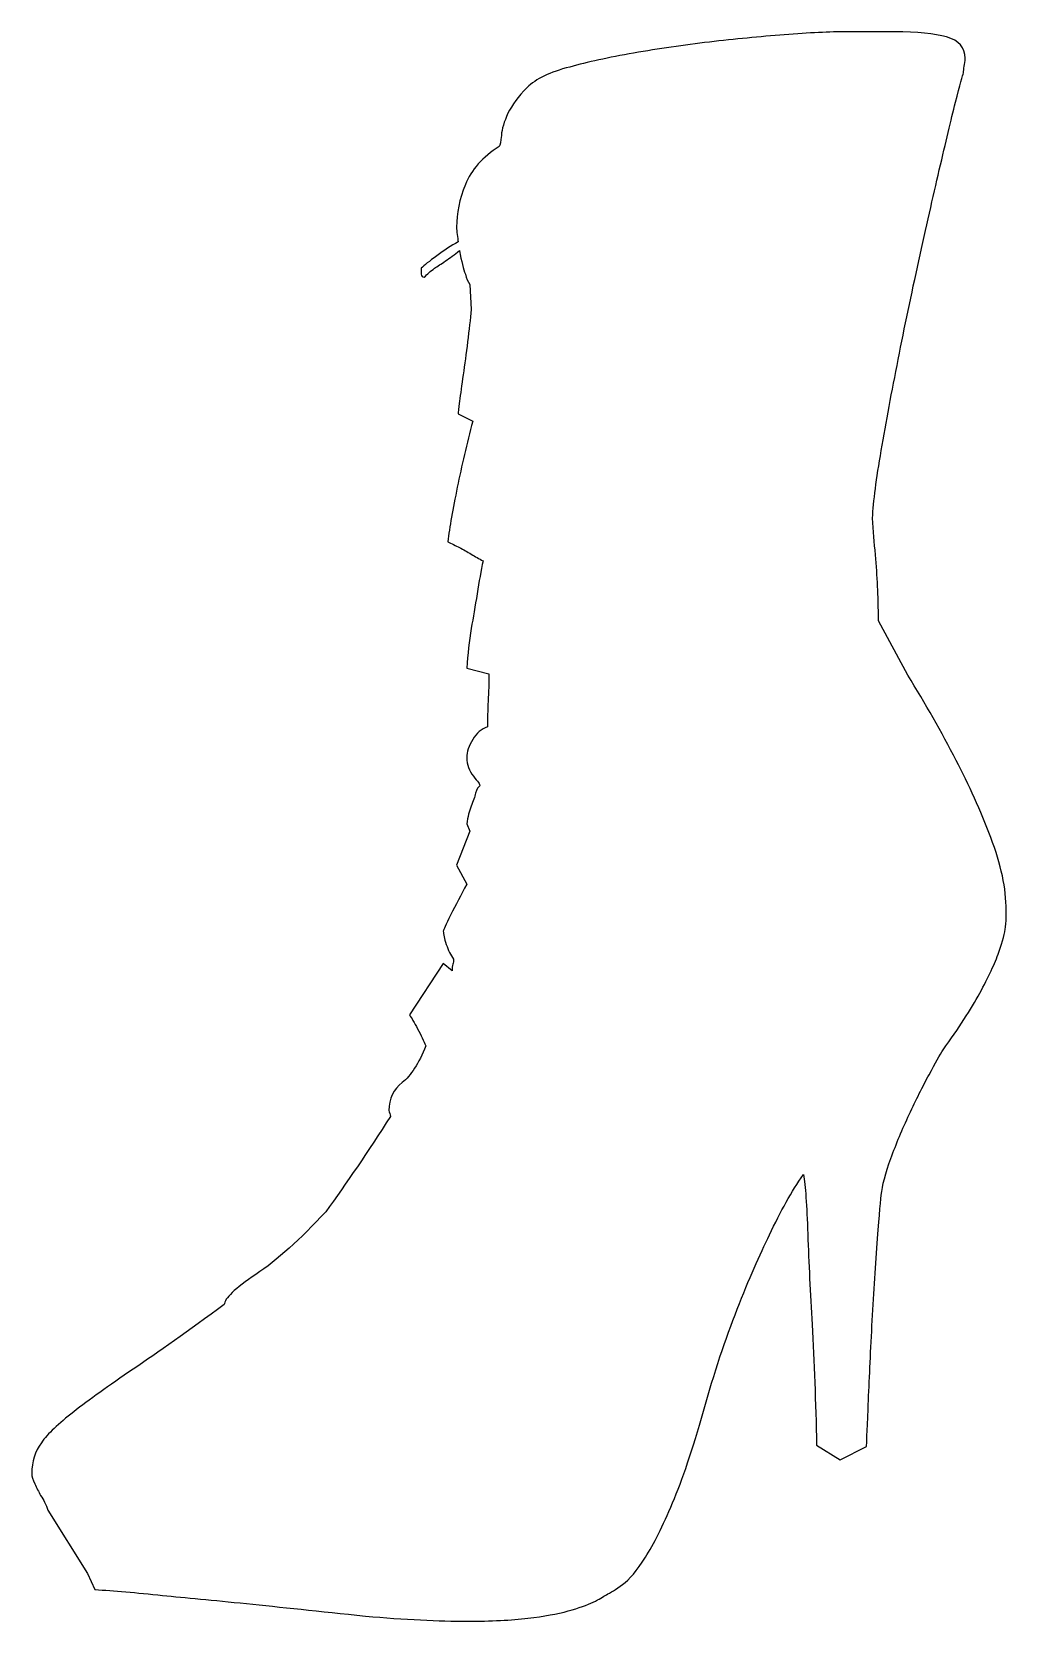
# Model space of a CAD drawing. Header units: centimetres. Extents: x -4.7 to 4.7, y -7.6 to 7.6.
import ezdxf

# ---------------------------------------------------------------- set-up
doc = ezdxf.new("R2010")
doc.units = ezdxf.units.CM
doc.header["$MEASUREMENT"] = 0
doc.layers.add('Camada 1', color=7, linetype='Continuous')

msp = doc.modelspace()

# ---------------------------------------------------------------- linework, layer by layer
at = {"layer": 'Camada 1'}
msp.add_open_spline([(4.64648, -0.96131), (4.64172, -1.01272), (4.62058, -1.09236), (4.5833, -1.19994), (4.5833, -1.19994), (4.54576, -1.30744), (4.48482, -1.43851), (4.40066, -1.59274), (4.40066, -1.59274), (4.31644, -1.7471), (4.19963, -1.92725), (4.05003, -2.13289), (4.05003, -2.13289), (4.02175, -2.17969), (3.97719, -2.25931), (3.91652, -2.37157), (3.91652, -2.37157), (3.85559, -2.48391), (3.79254, -2.6102), (3.727, -2.75048), (3.727, -2.75048), (3.66157, -2.89087), (3.60291, -3.03112), (3.55148, -3.17143), (3.55148, -3.17143), (3.50007, -3.31179), (3.46967, -3.42868), (3.4603, -3.52219), (3.4603, -3.52219), (3.45077, -3.60654), (3.43675, -3.77505), (3.41797, -4.02765), (3.41797, -4.02765), (3.39934, -4.2803), (3.38297, -4.54462), (3.36894, -4.82066), (3.36894, -4.82066), (3.35478, -5.09678), (3.34314, -5.34485), (3.33391, -5.56477), (3.33391, -5.56477), (3.32454, -5.78464), (3.31991, -5.90405), (3.31991, -5.92267), (3.31991, -5.92267), (3.31991, -5.92267), (3.06734, -6.04893), (3.06734, -6.04893), (3.06734, -6.04893), (3.06734, -6.04893), (2.84266, -5.90857), (2.84266, -5.90857), (2.84266, -5.90857), (2.83316, -5.49693), (2.81927, -5.11313), (2.80064, -4.75745), (2.80064, -4.75745), (2.78172, -4.4581), (2.76759, -4.17023), (2.75833, -3.89419), (2.75833, -3.89419), (2.74894, -3.6181), (2.73491, -3.42863), (2.71616, -3.32563), (2.71616, -3.32563), (2.60382, -3.48483), (2.49637, -3.67652), (2.39355, -3.90099), (2.39355, -3.90099), (2.29983, -4.08821), (2.19675, -4.32446), (2.08452, -4.60965), (2.08452, -4.60965), (1.97218, -4.89487), (1.8646, -5.22004), (1.76178, -5.5849), (1.76178, -5.5849), (1.6587, -5.94965), (1.56051, -6.24194), (1.4668, -6.46189), (1.4668, -6.46189), (1.37322, -6.6816), (1.28678, -6.85466), (1.20711, -6.98108), (1.20711, -6.98108), (1.12752, -7.10731), (1.05527, -7.19373), (0.98968, -7.24077), (0.98968, -7.24077), (0.92427, -7.28744), (0.87258, -7.32015), (0.83532, -7.33885), (0.83532, -7.33885), (0.80717, -7.35748), (0.76499, -7.38095), (0.70882, -7.40907), (0.70882, -7.40907), (0.65265, -7.43712), (0.57309, -7.46503), (0.47027, -7.49321), (0.47027, -7.49321), (0.36729, -7.52123), (0.23857, -7.54462), (0.08419, -7.56346), (0.08419, -7.56346), (-0.07017, -7.58193), (-0.26448, -7.59148), (-0.49826, -7.59148), (-0.49826, -7.59148), (-0.62939, -7.59148), (-0.77673, -7.58727), (-0.94048, -7.57928), (-0.94048, -7.57928), (-1.10423, -7.57108), (-1.27976, -7.55891), (-1.46705, -7.54271), (-1.46705, -7.54271), (-1.90676, -7.49593), (-2.28583, -7.45609), (-2.6041, -7.42336), (-2.6041, -7.42336), (-2.92221, -7.3906), (-3.18894, -7.36489), (-3.40409, -7.34626), (-3.40409, -7.34626), (-3.65695, -7.31803), (-3.87211, -7.29919), (-4.04986, -7.29009), (-4.04986, -7.29009), (-4.04986, -7.29009), (-4.12005, -7.13549), (-4.12005, -7.13549), (-4.12005, -7.13549), (-4.12005, -7.13549), (-4.49911, -6.53195), (-4.49911, -6.53195), (-4.49911, -6.53195), (-4.51774, -6.47565), (-4.54113, -6.42879), (-4.56915, -6.39146), (-4.56915, -6.39146), (-4.58807, -6.35392), (-4.60683, -6.31642), (-4.62545, -6.27912), (-4.62545, -6.27912), (-4.64423, -6.24163), (-4.65347, -6.20887), (-4.65347, -6.1809), (-4.65347, -6.1809), (-4.65347, -6.06856), (-4.6232, -5.97008), (-4.56227, -5.8861), (-4.56227, -5.8861), (-4.50134, -5.80196), (-4.39852, -5.70351), (-4.2534, -5.59122), (-4.2534, -5.59122), (-4.10843, -5.47888), (-3.91889, -5.34328), (-3.68494, -5.18413), (-3.68494, -5.18413), (-3.45086, -5.0249), (-3.16075, -4.81914), (-2.81449, -4.5663), (-2.81449, -4.5663), (-2.81449, -4.51013), (-2.7139, -4.41416), (-2.5126, -4.27835), (-2.5126, -4.27835), (-2.3116, -4.1428), (-2.08913, -3.94381), (-1.84582, -3.68166), (-1.84582, -3.68166), (-1.64942, -3.41012), (-1.44349, -3.10585), (-1.2282, -2.7689), (-1.2282, -2.7689), (-1.2282, -2.75972), (-1.23071, -2.75041), (-1.23521, -2.74088), (-1.23521, -2.74088), (-1.23997, -2.73154), (-1.24235, -2.72225), (-1.24235, -2.71273), (-1.24235, -2.71273), (-1.24235, -2.6006), (-1.20018, -2.51165), (-1.11612, -2.44616), (-1.11612, -2.44616), (-1.03193, -2.38068), (-0.95684, -2.26357), (-0.89144, -2.09503), (-0.89144, -2.09503), (-0.91007, -2.04823), (-0.9357, -1.99451), (-0.96849, -1.93358), (-0.96849, -1.93358), (-1.00127, -1.87265), (-1.02717, -1.8283), (-1.0458, -1.80015), (-1.0458, -1.80015), (-1.0458, -1.80015), (-0.7229, -1.30866), (-0.7229, -1.30866), (-0.7229, -1.30866), (-0.7229, -1.30866), (-0.63871, -1.37899), (-0.63871, -1.37899), (-0.63871, -1.37899), (-0.63871, -1.35097), (-0.63646, -1.32983), (-0.6317, -1.31573), (-0.6317, -1.31573), (-0.62707, -1.30165), (-0.62456, -1.28528), (-0.62456, -1.26665), (-0.62456, -1.26665), (-0.65284, -1.22932), (-0.67626, -1.18246), (-0.69489, -1.12629), (-0.69489, -1.12629), (-0.71352, -1.07012), (-0.72291, -1.0281), (-0.72291, -0.99987), (-0.72291, -0.99987), (-0.72291, -0.99056), (-0.69965, -0.93915), (-0.65287, -0.84543), (-0.65287, -0.84543), (-0.60596, -0.75179), (-0.55452, -0.65353), (-0.49822, -0.55055), (-0.49822, -0.55055), (-0.49822, -0.55055), (-0.59641, -0.36796), (-0.59641, -0.36796), (-0.59641, -0.36796), (-0.59641, -0.36796), (-0.4702, -0.04501), (-0.4702, -0.04501), (-0.4702, -0.04501), (-0.4702, -0.04501), (-0.49822, 0.02503), (-0.49822, 0.02503), (-0.49822, 0.02503), (-0.48912, 0.09051), (-0.47496, 0.14669), (-0.4562, 0.19354), (-0.4562, 0.19354), (-0.43744, 0.24032), (-0.42355, 0.28241), (-0.41403, 0.31996), (-0.41403, 0.31996), (-0.40477, 0.35729), (-0.39064, 0.38068), (-0.37201, 0.39021), (-0.37201, 0.39021), (-0.37201, 0.39931), (-0.39315, 0.42979), (-0.43519, 0.48141), (-0.43519, 0.48141), (-0.47721, 0.53282), (-0.49821, 0.59145), (-0.49821, 0.65693), (-0.49821, 0.65693), (-0.49821, 0.71297), (-0.47958, 0.77139), (-0.44204, 0.8323), (-0.44204, 0.8323), (-0.40479, 0.89323), (-0.35785, 0.93303), (-0.30168, 0.95165), (-0.30168, 0.95165), (-0.30168, 1.02653), (-0.29943, 1.10839), (-0.29467, 1.19729), (-0.29467, 1.19729), (-0.29004, 1.28624), (-0.28766, 1.37287), (-0.28766, 1.45722), (-0.28766, 1.45722), (-0.28766, 1.45722), (-0.49819, 1.51339), (-0.49819, 1.51339), (-0.49819, 1.51339), (-0.48909, 1.64436), (-0.47493, 1.77057), (-0.45617, 1.89243), (-0.45617, 1.89243), (-0.43741, 1.99525), (-0.41876, 2.10529), (-0.40013, 2.22239), (-0.40013, 2.22239), (-0.3815, 2.33928), (-0.36259, 2.44456), (-0.34383, 2.53828), (-0.34383, 2.53828), (-0.38124, 2.55691), (-0.41876, 2.57805), (-0.45617, 2.60146), (-0.45617, 2.60146), (-0.49358, 2.62472), (-0.5311, 2.64586), (-0.56838, 2.6647), (-0.56838, 2.6647), (-0.60592, 2.68335), (-0.64344, 2.70203), (-0.68072, 2.72087), (-0.68072, 2.72087), (-0.66209, 2.86115), (-0.63169, 3.03424), (-0.58952, 3.2403), (-0.58952, 3.2403), (-0.5475, 3.44628), (-0.49832, 3.65683), (-0.44201, 3.8722), (-0.44201, 3.8722), (-0.44201, 3.8722), (-0.58253, 3.94245), (-0.58253, 3.94245), (-0.58253, 3.94245), (-0.58253, 3.95163), (-0.5779, 3.9914), (-0.56837, 4.06164), (-0.56837, 4.06164), (-0.55911, 4.13168), (-0.54749, 4.216), (-0.53334, 4.31426), (-0.53334, 4.31426), (-0.51934, 4.41253), (-0.50545, 4.51802), (-0.49132, 4.63036), (-0.49132, 4.63036), (-0.47716, 4.74265), (-0.46555, 4.84547), (-0.45616, 4.93918), (-0.45616, 4.93918), (-0.45616, 4.93918), (-0.47016, 5.17794), (-0.47016, 5.17794), (-0.47016, 5.17794), (-0.48879, 5.20588), (-0.50294, 5.23866), (-0.51233, 5.27613), (-0.51233, 5.27613), (-0.53109, 5.32299), (-0.54974, 5.39779), (-0.56837, 5.50081), (-0.56837, 5.50081), (-0.61528, 5.46334), (-0.65984, 5.43056), (-0.70185, 5.40254), (-0.70185, 5.40254), (-0.74402, 5.37439), (-0.77903, 5.351), (-0.80705, 5.33229), (-0.80705, 5.33229), (-0.84446, 5.30414), (-0.87722, 5.27612), (-0.90524, 5.24818), (-0.90524, 5.24818), (-0.92416, 5.24818), (-0.93339, 5.25749), (-0.93339, 5.27612), (-0.93339, 5.27612), (-0.93339, 5.29483), (-0.93339, 5.31366), (-0.93339, 5.33229), (-0.93339, 5.33229), (-0.90537, 5.36031), (-0.85634, 5.4001), (-0.78602, 5.45148), (-0.78602, 5.45148), (-0.71598, 5.50289), (-0.64804, 5.54744), (-0.5825, 5.58499), (-0.5825, 5.58499), (-0.5825, 5.60362), (-0.58501, 5.62701), (-0.58951, 5.65524), (-0.58951, 5.65524), (-0.59414, 5.68321), (-0.59636, 5.70665), (-0.59636, 5.72528), (-0.59636, 5.72528), (-0.59636, 5.85625), (-0.56834, 5.99185), (-0.51233, 6.13213), (-0.51233, 6.13213), (-0.45629, 6.27249), (-0.34858, 6.39415), (-0.1893, 6.4971), (-0.1893, 6.4971), (-0.1802, 6.50628), (-0.17319, 6.54129), (-0.16842, 6.60225), (-0.16842, 6.60225), (-0.16379, 6.66297), (-0.14265, 6.73309), (-0.10524, 6.81265), (-0.10524, 6.81265), (-0.06785, 6.89221), (-0.00689, 6.9741), (0.07727, 7.05829), (0.07727, 7.05829), (0.16133, 7.1424), (0.29706, 7.20789), (0.48449, 7.25474), (0.48449, 7.25474), (0.65271, 7.3016), (0.85628, 7.34594), (1.0951, 7.38804), (1.0951, 7.38804), (1.33367, 7.43014), (1.57474, 7.46517), (1.81805, 7.49332), (1.81805, 7.49332), (2.06139, 7.52134), (2.29994, 7.54473), (2.53388, 7.56341), (2.53388, 7.56341), (2.76759, 7.58201), (2.96886, 7.59153), (3.1374, 7.59153), (3.1374, 7.59153), (3.1374, 7.59153), (3.30592, 7.59153), (3.30592, 7.59153), (3.30592, 7.59153), (3.30592, 7.59153), (3.58677, 7.59153), (3.58677, 7.59153), (3.58677, 7.59153), (3.80193, 7.59153), (3.96793, 7.57513), (4.08474, 7.54237), (4.08474, 7.54237), (4.20171, 7.50967), (4.26042, 7.44164), (4.26042, 7.33883), (4.26042, 7.33883), (4.26042, 7.31068), (4.25788, 7.28496), (4.25325, 7.26178), (4.25325, 7.26178), (4.24878, 7.23831), (4.2464, 7.21722), (4.2464, 7.19852), (4.2464, 7.19852), (4.23687, 7.17989), (4.21124, 7.08618), (4.16906, 6.91788), (4.16906, 6.91788), (4.12688, 6.74958), (4.0755, 6.53442), (4.0147, 6.27246), (4.0147, 6.27246), (3.95374, 6.01044), (3.88833, 5.72046), (3.81814, 5.40248), (3.81814, 5.40248), (3.74797, 5.08437), (3.68241, 4.771), (3.62177, 4.46234), (3.62177, 4.46234), (3.56081, 4.15352), (3.50702, 3.86356), (3.46027, 3.59223), (3.46027, 3.59223), (3.41347, 3.3209), (3.38531, 3.10574), (3.37605, 2.94675), (3.37605, 2.94675), (3.38531, 2.82515), (3.39454, 2.7082), (3.4041, 2.59607), (3.4041, 2.59607), (3.41347, 2.49304), (3.42048, 2.39253), (3.42524, 2.29426), (3.42524, 2.29426), (3.42987, 2.19607), (3.43225, 2.10942), (3.43225, 2.03476), (3.43225, 2.03476), (3.43225, 2.03476), (3.43225, 1.96451), (3.43225, 1.96451), (3.43225, 1.96451), (3.43225, 1.96451), (3.71297, 1.44529), (3.71297, 1.44529), (3.71297, 1.44529), (3.88119, 1.17404), (4.03571, 0.90268), (4.17623, 0.63156), (4.17623, 0.63156), (4.29781, 0.39756), (4.40793, 0.15192), (4.50611, -0.10528), (4.50611, -0.10528), (4.60446, -0.36253), (4.65346, -0.5941), (4.65346, -0.79986), (4.65346, -0.79986), (4.65346, -0.79986), (4.65346, -0.8699), (4.65346, -0.8699), (4.65346, -0.8699), (4.65347, -0.87942), (4.65108, -0.90988), (4.64648, -0.96131)], degree=3, knots=[0, 0, 0, 0, 0.00775194, 0.00775194, 0.00775194, 0.00775194, 0.01550388, 0.01550388, 0.01550388, 0.01550388, 0.02325581, 0.02325581, 0.02325581, 0.02325581, 0.03100775, 0.03100775, 0.03100775, 0.03100775, 0.03875969, 0.03875969, 0.03875969, 0.03875969, 0.04651163, 0.04651163, 0.04651163, 0.04651163, 0.05426357, 0.05426357, 0.05426357, 0.05426357, 0.0620155, 0.0620155, 0.0620155, 0.0620155, 0.06976744, 0.06976744, 0.06976744, 0.06976744, 0.07751938, 0.07751938, 0.07751938, 0.07751938, 0.08527132, 0.08527132, 0.08527132, 0.08527132, 0.09302326, 0.09302326, 0.09302326, 0.09302326, 0.10077519, 0.10077519, 0.10077519, 0.10077519, 0.10852713, 0.10852713, 0.10852713, 0.10852713, 0.11627907, 0.11627907, 0.11627907, 0.11627907, 0.12403101, 0.12403101, 0.12403101, 0.12403101, 0.13178295, 0.13178295, 0.13178295, 0.13178295, 0.13953488, 0.13953488, 0.13953488, 0.13953488, 0.14728682, 0.14728682, 0.14728682, 0.14728682, 0.15503876, 0.15503876, 0.15503876, 0.15503876, 0.1627907, 0.1627907, 0.1627907, 0.1627907, 0.17054264, 0.17054264, 0.17054264, 0.17054264, 0.17829457, 0.17829457, 0.17829457, 0.17829457, 0.18604651, 0.18604651, 0.18604651, 0.18604651, 0.19379845, 0.19379845, 0.19379845, 0.19379845, 0.20155039, 0.20155039, 0.20155039, 0.20155039, 0.20930233, 0.20930233, 0.20930233, 0.20930233, 0.21705426, 0.21705426, 0.21705426, 0.21705426, 0.2248062, 0.2248062, 0.2248062, 0.2248062, 0.23255814, 0.23255814, 0.23255814, 0.23255814, 0.24031008, 0.24031008, 0.24031008, 0.24031008, 0.24806202, 0.24806202, 0.24806202, 0.24806202, 0.25581395, 0.25581395, 0.25581395, 0.25581395, 0.26356589, 0.26356589, 0.26356589, 0.26356589, 0.27131783, 0.27131783, 0.27131783, 0.27131783, 0.27906977, 0.27906977, 0.27906977, 0.27906977, 0.28682171, 0.28682171, 0.28682171, 0.28682171, 0.29457364, 0.29457364, 0.29457364, 0.29457364, 0.30232558, 0.30232558, 0.30232558, 0.30232558, 0.31007752, 0.31007752, 0.31007752, 0.31007752, 0.31782946, 0.31782946, 0.31782946, 0.31782946, 0.3255814, 0.3255814, 0.3255814, 0.3255814, 0.33333333, 0.33333333, 0.33333333, 0.33333333, 0.34108527, 0.34108527, 0.34108527, 0.34108527, 0.34883721, 0.34883721, 0.34883721, 0.34883721, 0.35658915, 0.35658915, 0.35658915, 0.35658915, 0.36434109, 0.36434109, 0.36434109, 0.36434109, 0.37209302, 0.37209302, 0.37209302, 0.37209302, 0.37984496, 0.37984496, 0.37984496, 0.37984496, 0.3875969, 0.3875969, 0.3875969, 0.3875969, 0.39534884, 0.39534884, 0.39534884, 0.39534884, 0.40310078, 0.40310078, 0.40310078, 0.40310078, 0.41085271, 0.41085271, 0.41085271, 0.41085271, 0.41860465, 0.41860465, 0.41860465, 0.41860465, 0.42635659, 0.42635659, 0.42635659, 0.42635659, 0.43410853, 0.43410853, 0.43410853, 0.43410853, 0.44186047, 0.44186047, 0.44186047, 0.44186047, 0.4496124, 0.4496124, 0.4496124, 0.4496124, 0.45736434, 0.45736434, 0.45736434, 0.45736434, 0.46511628, 0.46511628, 0.46511628, 0.46511628, 0.47286822, 0.47286822, 0.47286822, 0.47286822, 0.48062016, 0.48062016, 0.48062016, 0.48062016, 0.48837209, 0.48837209, 0.48837209, 0.48837209, 0.49612403, 0.49612403, 0.49612403, 0.49612403, 0.50387597, 0.50387597, 0.50387597, 0.50387597, 0.51162791, 0.51162791, 0.51162791, 0.51162791, 0.51937984, 0.51937984, 0.51937984, 0.51937984, 0.52713178, 0.52713178, 0.52713178, 0.52713178, 0.53488372, 0.53488372, 0.53488372, 0.53488372, 0.54263566, 0.54263566, 0.54263566, 0.54263566, 0.5503876, 0.5503876, 0.5503876, 0.5503876, 0.55813953, 0.55813953, 0.55813953, 0.55813953, 0.56589147, 0.56589147, 0.56589147, 0.56589147, 0.57364341, 0.57364341, 0.57364341, 0.57364341, 0.58139535, 0.58139535, 0.58139535, 0.58139535, 0.58914729, 0.58914729, 0.58914729, 0.58914729, 0.59689922, 0.59689922, 0.59689922, 0.59689922, 0.60465116, 0.60465116, 0.60465116, 0.60465116, 0.6124031, 0.6124031, 0.6124031, 0.6124031, 0.62015504, 0.62015504, 0.62015504, 0.62015504, 0.62790698, 0.62790698, 0.62790698, 0.62790698, 0.63565891, 0.63565891, 0.63565891, 0.63565891, 0.64341085, 0.64341085, 0.64341085, 0.64341085, 0.65116279, 0.65116279, 0.65116279, 0.65116279, 0.65891473, 0.65891473, 0.65891473, 0.65891473, 0.66666667, 0.66666667, 0.66666667, 0.66666667, 0.6744186, 0.6744186, 0.6744186, 0.6744186, 0.68217054, 0.68217054, 0.68217054, 0.68217054, 0.68992248, 0.68992248, 0.68992248, 0.68992248, 0.69767442, 0.69767442, 0.69767442, 0.69767442, 0.70542636, 0.70542636, 0.70542636, 0.70542636, 0.71317829, 0.71317829, 0.71317829, 0.71317829, 0.72093023, 0.72093023, 0.72093023, 0.72093023, 0.72868217, 0.72868217, 0.72868217, 0.72868217, 0.73643411, 0.73643411, 0.73643411, 0.73643411, 0.74418605, 0.74418605, 0.74418605, 0.74418605, 0.75193798, 0.75193798, 0.75193798, 0.75193798, 0.75968992, 0.75968992, 0.75968992, 0.75968992, 0.76744186, 0.76744186, 0.76744186, 0.76744186, 0.7751938, 0.7751938, 0.7751938, 0.7751938, 0.78294574, 0.78294574, 0.78294574, 0.78294574, 0.79069767, 0.79069767, 0.79069767, 0.79069767, 0.79844961, 0.79844961, 0.79844961, 0.79844961, 0.80620155, 0.80620155, 0.80620155, 0.80620155, 0.81395349, 0.81395349, 0.81395349, 0.81395349, 0.82170543, 0.82170543, 0.82170543, 0.82170543, 0.82945736, 0.82945736, 0.82945736, 0.82945736, 0.8372093, 0.8372093, 0.8372093, 0.8372093, 0.84496124, 0.84496124, 0.84496124, 0.84496124, 0.85271318, 0.85271318, 0.85271318, 0.85271318, 0.86046512, 0.86046512, 0.86046512, 0.86046512, 0.86821705, 0.86821705, 0.86821705, 0.86821705, 0.87596899, 0.87596899, 0.87596899, 0.87596899, 0.88372093, 0.88372093, 0.88372093, 0.88372093, 0.89147287, 0.89147287, 0.89147287, 0.89147287, 0.89922481, 0.89922481, 0.89922481, 0.89922481, 0.90697674, 0.90697674, 0.90697674, 0.90697674, 0.91472868, 0.91472868, 0.91472868, 0.91472868, 0.92248062, 0.92248062, 0.92248062, 0.92248062, 0.93023256, 0.93023256, 0.93023256, 0.93023256, 0.9379845, 0.9379845, 0.9379845, 0.9379845, 0.94573643, 0.94573643, 0.94573643, 0.94573643, 0.95348837, 0.95348837, 0.95348837, 0.95348837, 0.96124031, 0.96124031, 0.96124031, 0.96124031, 0.96899225, 0.96899225, 0.96899225, 0.96899225, 0.97674419, 0.97674419, 0.97674419, 0.97674419, 0.98449612, 0.98449612, 0.98449612, 0.98449612, 1, 1, 1, 1], dxfattribs=at)

doc.saveas('drawing.dxf')
